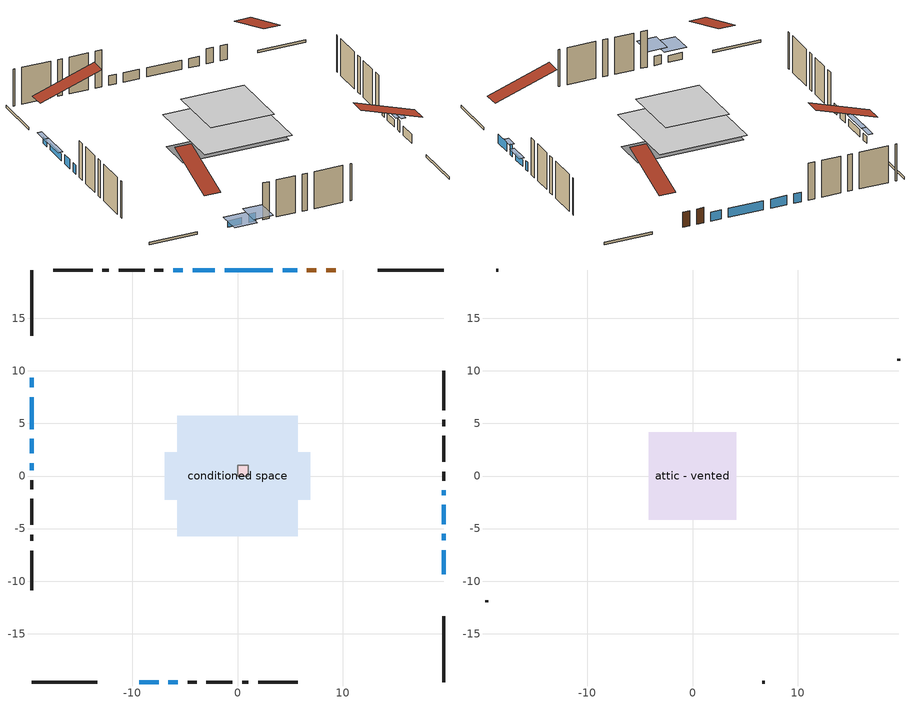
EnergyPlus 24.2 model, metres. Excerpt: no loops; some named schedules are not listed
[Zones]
conditioned space
 floor outside (Floor1 construction): -1.11,-1.11 -1.11,1.11 1.11,1.11 1.11,-1.11 z0
 floor adiabatic (AdiabaticFloorConstruction): -5.74,-5.74 -5.74,5.74 5.74,5.74 5.74,-5.74 z2.44
 floor foundation (Slab1 construction): -6.92,-2.28 -6.92,2.28 6.92,2.28 6.92,-2.28 z0
 wall outside (RimJoist1 construction): 19.58,19.58 13.32,19.58 / -19.58,-19.58 -13.32,-19.58 / -19.58,19.58 -19.58,13.32 / 19.58,-19.58 19.58,-13.32 z0:0.3
 wall outside (AdiabaticWallConstruction 1): 9.34,19.58 8.43,19.58 / 7.5,19.58 6.59,19.58 z0:2.03
 wall outside (AdiabaticWallConstruction): 19.58,-9.34 19.58,-7.05 / 5.66,19.58 4.29,19.58 / 3.36,19.58 -1.21,19.58 / 19.58,-1.83 19.58,-1.37 / -19.58,3.52 -19.58,2.15 / -19.58,1.22 -19.58,0.53 / -2.14,19.58 -4.28,19.58 / -5.2,19.58 -6.13,19.58 / -6.58,-19.58 -5.67,-19.58 z0:1.22; -9.34,-19.58 -7.51,-19.58 / 19.58,-4.59 19.58,-2.76 / -19.58,9.34 -19.58,8.42 / -19.58,7.5 -19.58,4.45 z0:0.92; 19.58,-6.12 19.58,-5.51 z0:1.53
 wall outside (Wall1 construction): -7.06,19.58 -7.9,19.58 / -4.74,-19.58 -3.89,-19.58 / -19.58,-0.4 -19.58,-1.24 / 19.58,-0.44 19.58,0.41 z0:4.88
 wall outside (Wall2 construction): -8.83,19.58 -11.3,19.58 / -2.96,-19.58 -0.49,-19.58 / -19.58,-2.17 -19.58,-4.64 / 19.58,1.33 19.58,3.8 z0:4.88
 wall outside (Wall3 construction): -12.23,19.58 -12.84,19.58 / 0.44,-19.58 1.04,-19.58 / -19.58,-5.57 -19.58,-6.18 / 19.58,4.73 19.58,5.34 z0:4.88
 wall outside (Wall4 construction): -13.77,19.58 -17.52,19.58 / 1.97,-19.58 5.73,-19.58 / -19.58,-7.11 -19.58,-10.86 / 19.58,6.27 19.58,10.02 z0:4.88
 window (WindowConstruction): 19.58,-9.34 19.58,-7.05 z0:1.22
 window (WindowConstruction 7): -9.34,-19.58 -7.51,-19.58 z0:0.91
 window (WindowConstruction 8): 5.66,19.58 4.29,19.58 z0:1.22
 window (WindowConstruction 9): 3.36,19.58 -1.21,19.58 z0:1.22
 window (WindowConstruction 10): 19.58,-6.12 19.58,-5.51 z0:1.52
 window (WindowConstruction 11): 19.58,-4.59 19.58,-2.76 z0:0.91
 window (WindowConstruction 12): -19.58,9.34 -19.58,8.42 z0:0.91
 window (WindowConstruction 13): -19.58,7.5 -19.58,4.45 z0:0.91
 window (WindowConstruction 1): 19.58,-1.83 19.58,-1.37 z0:1.22
 window (WindowConstruction 2): -19.58,3.52 -19.58,2.15 z0:1.22
 window (WindowConstruction 3): -19.58,1.22 -19.58,0.53 z0:1.22
 window (WindowConstruction 4): -2.14,19.58 -4.28,19.58 z0:1.22
 window (WindowConstruction 5): -5.21,19.58 -6.13,19.58 z0:1.22
 window (WindowConstruction 6): -6.58,-19.58 -5.67,-19.58 z0:1.22
 door (Door): 9.34,19.58 8.43,19.58 z0:2.03
 door (Door 1): 7.5,19.58 6.59,19.58 z0:2.03
 ceiling adiabatic (AdiabaticFloorConstruction): 5.74,-5.74 5.74,5.74 -5.74,5.74 -5.74,-5.74 z2.44
furnace airloop ret air zone
 floor adiabatic (AdiabaticConst): 0,0 0,1 1,1 1,0 z0
 wall adiabatic (AdiabaticConst): 0,1 0,0 1,0 1,1 0,1 z0:1
 ceiling adiabatic (AdiabaticConst): 1,0 1,1 0,1 0,0 z1
attic - vented
 floor to conditioned space (Floor2 construction Reversed): -4.14,-4.14 -4.14,4.14 4.14,4.14 4.14,-4.14 z4.88
 wall outside (Wall5 construction): -18.45,19.58 -18.66,19.58 / 6.65,-19.58 6.86,-19.58 / -19.58,-11.79 -19.58,-12 / 19.58,10.95 19.58,11.16 z0:4.88
 roof outside (Roof1 construction): 10.27,19.58,4.88 10.27,11.52,7.57 12.39,11.52,7.57 12.39,19.58,4.88; -10.27,-19.58,4.88 -10.27,-11.52,7.57 -12.39,-11.52,7.57 -12.39,-19.58,4.88; -19.58,10.27,4.88 -11.52,10.27,7.57 -11.52,12.39,7.57 -19.58,12.39,4.88; 19.58,-10.27,4.88 11.52,-10.27,7.57 11.52,-12.39,7.57 19.58,-12.39,4.88
shading: -6.95,-19.58 -9.9,-19.58 -9.9,-22.64 -6.95,-22.64 z1.48; 19.58,-5.08 19.58,-6.55 20.19,-6.55 20.19,-5.08 z1.95; 19.58,-2.33 19.58,-5.01 20.19,-5.01 20.19,-2.33 z1.34; -19.58,7.99 -19.58,9.77 -20.19,9.77 -20.19,7.99 z1.34; -19.58,4.02 -19.58,7.93 -20.19,7.93 -20.19,4.02 z1.34; -4.88,-19.58 -7.37,-19.58 -7.37,-22.64 -4.88,-22.64 z2.01
[Building]
Building 1: Terrain=Suburbs
[Site:Location]
Vancouver Intl AP_BC: Latitude {deg}=49.19; Longitude {deg}=-123.18; Time Zone {hr}=-8; Elevation {m}=4; Keep Site Location Information=Yes
[Site:GroundTemperature:Shallow]
8.06451, 6.96315, 6.87495, 7.3976, 9.49575, 11.5841, 13.3946, 14.5416, 14.639, 13.7062, 11.9418, 9.91751
[Site:WaterMainsTemperature]
Calculation Method=Schedule; Temperature Schedule=mains temperature schedule
[Material] Roughness=Rough; Thermal Absorptance=0.9
Name | Thickness {m} | Conductivity {W/m-K} | Density {kg/m3} | Specific Heat {J/kg-K} | Solar Absorptance | Visible Absorptance
asphalt or fiberglass shingles | 0.00635 | 0.162714 | 1121.4 | 1465.45 | 0.4 | 0.4
ceiling stud and cavity | 0.1397 | 0.0798965 | 65.682 | 1177.47 | 0.7 | 0.7
concrete 4.0 in. | 0.1016 | 1.803125 | 2242.8 | 837.4 | 0.7 | 0.7
door material | 0.04445 | 0.188738 | 512.64 | 1214.23 | 0.7 | 0.7
floor covering | 0.0127 | 0.0433444 | 54.468 | 1339.84 | 0.6 | 0.6
floor rigid ins | 0.051816 | 0.029427 | 32.04 | 1214.23 | 0.7 | 0.7
floor rigid ins 1; wall rigid ins | 0.512978 | 0.029427 | 32.04 | 1214.23 | 0.7 | 0.7
floor stud and cavity | 0.1397 | 0.430721 | 92.3553 | 1139.71 | 0.7 | 0.7
floor stud and cavity 1 | 0.1397 | 1.75129 | 37.0049 | 1207.88 | 0.7 | 0.7
furniture material conditioned space 1 | 0.1524 | 0.115458 | 640.8 | 1214.23 | 0.6 | 0.6
gypsum board | 0.0127 | 0.160291 | 801 | 837.4 | 0.6 | 0.6
osb sheathing 0.5 in. | 0.0127 | 0.115458 | 512.64 | 1214.23 | 0.7 | 0.7
osb sheathing 0.75 in. | 0.01905 | 0.115458 | 512.64 | 1214.23 | 0.7 | 0.7
osb sheathing 2.0 in. | 0.0508 | 0.115458 | 512.64 | 1214.23 | 0.7 | 0.7
rim joist stud and cavity | 0.0508 | 0.0310022 | 125.044 | 1163.47 | 0.6 | 0.6
wall stud and cavity | 0.1397 | 0.105503 | 139.0536 | 1170.24 | 0.7 | 0.7
wall stud and cavity 1 | 0.1397 | 0.101847 | 139.0536 | 1170.24 | 0.7 | 0.7
wall stud and cavity 2 | 0.1397 | 0.090569 | 139.0536 | 1170.24 | 0.7 | 0.7
wall stud and cavity 3 | 0.1397 | 0.10277 | 139.0536 | 1170.24 | 0.7 | 0.7
wall stud and cavity 4 | 0.0889 | 6.1454 | 50.32683 | 1063.81 | 0.6 | 0.6
wall stud and cavity 5 | 0.0889 | 0.380278 | 52.3479 | 1209.89 | 0.7 | 0.7
wall stud and cavity 6 | 0.0889 | 0.391764 | 83.0341 | 1211.67 | 0.7 | 0.7
wood siding | 0.0254 | 0.102417 | 544.68 | 1172.36 | 0.4 | 0.4
wood siding 1 | 0.00254 | 0.102417 | 544.68 | 1172.36 | 0.4 | 0.4
wood siding 2; wood siding 3; wood siding 4 | 0.0254 | 0.102417 | 544.68 | 1172.36 | 0.7 | 0.7
[Material:NoMass]
Adiabatic: Roughness=Rough; Thermal Resistance {m2-K/W}=176.1; Thermal Absorptance=0.9; Solar Absorptance=0.7; Visible Absorptance=0.7
[WindowMaterial:SimpleGlazingSystem]
Name | U-Factor {W/m2-K} | Solar Heat Gain Coefficient
WindowMaterial | 3.28416 | 0.56
WindowMaterial 1 | 3.267689 | 0.46
WindowMaterial 2 | 3.28416 | 0.58
WindowMaterial 3 | 3.28416 | 0.51
WindowMaterial 4 | 3.28699 | 0.61
WindowMaterial 5 | 3.2552 | 0.36
WindowMaterial 6 | 3.28416 | 0.54
WindowMaterial 7 | 3.28927 | 0.66
WindowMaterial 8 | 3.27507 | 0.51
[Construction]
AdiabaticConst: Adiabatic
AdiabaticFloorConstruction: floor stud and cavity 1, floor rigid ins 1, osb sheathing 0.75 in., floor covering
AdiabaticWallConstruction: wood siding 3, wall rigid ins, wall stud and cavity 5, gypsum board
AdiabaticWallConstruction 1: wood siding 4, wall rigid ins, wall stud and cavity 5, gypsum board
Door; Door 1: door material
Floor1 construction: floor stud and cavity, floor rigid ins, osb sheathing 0.75 in., floor covering
Floor2 construction Reversed: gypsum board, ceiling stud and cavity
furniture construction conditioned space 1: furniture material conditioned space 1
PartitionWallConstruction: gypsum board, wall stud and cavity 6, gypsum board
RimJoist1 construction: wood siding 2, osb sheathing 2.0 in., rim joist stud and cavity
Roof1 construction: asphalt or fiberglass shingles
Slab1 construction: concrete 4.0 in.
Wall1 construction: wood siding, osb sheathing 0.5 in., wall stud and cavity, gypsum board
Wall2 construction: wood siding, osb sheathing 0.5 in., wall stud and cavity 1, gypsum board
Wall3 construction: wood siding, osb sheathing 0.5 in., wall stud and cavity 2, gypsum board
Wall4 construction: wood siding, osb sheathing 0.5 in., wall stud and cavity 3, gypsum board
Wall5 construction: wood siding 1, wall stud and cavity 4
WindowConstruction; WindowConstruction 13: WindowMaterial
WindowConstruction 1; WindowConstruction 11: WindowMaterial 1
WindowConstruction 10: WindowMaterial 8
WindowConstruction 12; WindowConstruction 3: WindowMaterial 3
WindowConstruction 2; WindowConstruction 7; WindowConstruction 8: WindowMaterial 2
WindowConstruction 4: WindowMaterial 4
WindowConstruction 5: WindowMaterial 5
WindowConstruction 6: WindowMaterial 6
WindowConstruction 9: WindowMaterial 7
[Zone] Multiplier=1
Name | Volume {m3} | Part of Total Floor Area
attic - vented | 29.9195 | Yes
conditioned space | 336.4 | Yes
furnace airloop ret air zone | 1 | No
[Space]
Name | Zone | Volume {m3} | Space Type
attic - vented 1 | attic - vented | 29.9195
conditioned space 1 | conditioned space | 336.4
furnace airloop ret air space | furnace airloop ret air zone |  | Plenum Space Type
[OtherEquipment] Design Level Calculation Method=EquipmentLevel
Name | Fuel Type | Zone or ZoneList or Space or SpaceList | Schedule | Design Level {W} | Fraction Latent | Fraction Radiant | Fraction Lost
furnace airloop_0 RetCondToDZ; furnace airloop_0 SupCondToDZ; furnace airloop_0 SupSensLkToDZ | None | attic - vented 1 | Always On Discrete | 0 | 0 | 0 | 0
furnace airloop_0 SupLatLkToDZ | None | attic - vented 1 | Always On Discrete | 0 | 1 | 0 | 0
clothes dryer 1 | Electricity | conditioned space 1 | clothes dryer schedule | 0 | 0.015 | 0.081 | 0.85
cooking range 1 | Electricity | conditioned space 1 | cooking range schedule | 0 | 0.08 | 0.432 | 0.2
furnace airloop_0 SupCondToLv; furnace airloop_0 SupSensLkToCond; mech vent house fan sensible load | None | conditioned space 1 | Always On Discrete | 0 | 0 | 0 | 0
furnace airloop_0 SupLatLkToCond; mech vent house fan latent load | None | conditioned space 1 | Always On Discrete | 0 | 1 | 0 | 0
general water use latent | None | conditioned space 1 | general water use schedule | 62.594 | 1 | 0 | 0
general water use sensible | None | conditioned space 1 | general water use schedule | -61.6891 | 0 | 0.6 | 0
water heater energy adjustment1 | NaturalGas | conditioned space 1 | Always On Discrete | 0.01 | 0 | 0 | 1
furnace airloop_0 RetCondToRP; furnace airloop_0 RetSensLkToRP | None | furnace airloop ret air space | Always On Discrete | 0 | 0 | 0 | 0
furnace airloop_0 RetLatLkToRP | None | furnace airloop ret air space | Always On Discrete | 0 | 1 | 0 | 0
[ZoneInfiltration:DesignFlowRate] Schedule=Always On Discrete; Design Flow Rate Calculation Method=Flow/Zone; Design Flow Rate {m3/s}=0
Name | Zone or ZoneList or Space or SpaceList
attic_vented 1 duct leakage imbalance infil flow | attic - vented 1
infil flow; natural vent flow; whole house fan flow | conditioned space 1
[ZoneInfiltration:EffectiveLeakageArea]
infil attic - vented 1: Zone or Space=attic - vented 1; Schedule=Always On Discrete; Effective Air Leakage Area {cm2}=2836.97; Stack Coefficient=0.000526062; Wind Coefficient=1.54967e-05
[ZoneMixing] Schedule=Always On Continuous; Design Flow Rate Calculation Method=Flow/Zone; Design Flow Rate {m3/s}=0
Name | Zone or Space | Source Zone or Space
furnace airloop_0 ZoneMixCondToDZ mix; whole house fan mix | attic - vented | conditioned space
furnace airloop_0 ZoneMixDZToCond mix | conditioned space | attic - vented
[SurfaceProperty:ExposedFoundationPerimeter]
Slab1: Exposed Perimeter Calculation Method=TotalExposedPerimeter; Total Exposed Perimeter {m}=36.78
[InternalMass] Zone or ZoneList=conditioned space; Space or SpaceList=conditioned space 1
Name | Construction | Surface Area {m2}
furniture mass conditioned space 1 | furniture construction conditioned space 1 | 79.804
partition wall mass | PartitionWallConstruction | 199.51
[Lights]
interior lighting: Zone or ZoneList or Space or SpaceList=conditioned space 1; Schedule=interior lighting schedule; Design Level Calculation Method=LightingLevel; Lighting Level {W}=343.2; Return Air Fraction=0; Fraction Radiant=0.6; Fraction Visible=0.2; Fraction Replaceable=1
[People]
occupants: Zone or ZoneList or Space or SpaceList=conditioned space 1; Number of People Schedule=occupants schedule; Number of People Calculation Method=People; Number of People=3; Fraction Radiant=0.314171; Sensible Heat Fraction=0.56303; Activity Level Schedule=occupants activity schedule; Carbon Dioxide Generation Rate {m3/s-W}=0; Enable ASHRAE 55 Comfort Warnings=No; Mean Radiant Temperature Calculation Type=EnclosureAveraged
[ElectricEquipment] Zone or ZoneList or Space or SpaceList=conditioned space 1; Design Level Calculation Method=EquipmentLevel
Name | Schedule | Design Level {W} | Fraction Latent | Fraction Radiant | Fraction Lost
clothes dryer | clothes dryer schedule | 140.772 | 0.015 | 0.081 | 0.85
clothes washer | clothes washer schedule | 32.1985 | 0.03 | 0.162 | 0.7
cooking range | cooking range schedule | 215.147 | 0.08 | 0.432 | 0.2
dishwasher | dishwasher schedule | 66.8632 | 0.3 | 0.18 | 0.4
fridge | fridge schedule | 72.9452 | 0 | 0.6 | 0
mech vent house fan | mech vent house fan schedule | 0 | 0 | 0 | 1
mech vent house fan cfis | mech vent house fan cfis schedule | 0 | 0 | 0 | 0
misc plug loads | misc plug loads schedule | 494.7 | 0.045 | 0.513 | 0.1
whole house fan | Always On Discrete | 0 | 0 | 0 | 1
[SpaceList]
Plenum Space Type: furnace airloop ret air space
[AvailabilityManager:Scheduled]
furnace airloop Availability Manager: Schedule=Always On Discrete
[AirLoopHVAC:ReturnPlenum]
Air Loop HVAC Return Plenum 1: Zone=furnace airloop ret air zone
[Foundation:Kiva]
Foundation Kiva 1: Initial Indoor Air Temperature {C}=18; Wall Height Above Grade {m}=0.1016; Wall Depth Below Slab {m}=0.2032
[Foundation:Kiva:Settings]
Soil Conductivity {W/m-K}=0.849921; Soil Density {kg/m3}=1842.3; Soil Specific Heat {J/kg-K}=418.7; Ground Solar Absorptivity=0.9; Ground Thermal Absorptivity=0.9; Ground Surface Roughness {m}=0.03; Far-Field Width {m}=40; Deep-Ground Boundary Condition=ZeroFlux; Deep-Ground Depth {m}=40; Minimum Cell Dimension {m}=0.2; Maximum Cell Growth Coefficient=3; Simulation Timestep=Timestep
[Exterior:Lights]
exterior lighting: Schedule=exterior lighting schedule; Design Level {W}=75.6
[EnergyManagementSystem:GlobalVariable]
furnace_airloop_0_DuctImbalLkExhFanEquivCond
furnace_airloop_0_DuctImbalLkExhFanEquivDZ
furnace_airloop_0_DuctImbalLkSupFanEquivCond
furnace_airloop_0_DuctImbalLkSupFanEquivDZ
furnace_airloop_0_DZ_T
furnace_airloop_0_DZ_W
furnace_airloop_0_RetCondToDZ
furnace_airloop_0_RetCondToRP
furnace_airloop_0_RetLatLkToRP
furnace_airloop_0_RetSensLkToRP
furnace_airloop_0_SupCondToDZ
furnace_airloop_0_SupCondToLv
furnace_airloop_0_SupLatLkToCond
furnace_airloop_0_SupLatLkToDZ
furnace_airloop_0_SupSensLkToCond
furnace_airloop_0_SupSensLkToDZ
furnace_airloop_0_ZoneMixCondToDZ
furnace_airloop_0_ZoneMixDZToCond
furnace_airloop_AH_MFR
furnace_airloop_AH_Tout
furnace_airloop_AH_VFR
furnace_airloop_AH_Wout
furnace_airloop_Fan_RTF
furnace_airloop_RA_T
furnace_airloop_Ra_W
infil_program_Qfan
infil_program_Qinf
natural_vent_program_Qnv
natural_vent_program_Qwhf
[EnergyManagementSystem:Sensor]
Name | Output:Variable or Output:Meter Index Key | Output:Variable or Output:Meter
airflow_gain | infil flow | Infiltration Sensible Heat Gain Energy
airflow_gain_1 | natural vent flow | Infiltration Sensible Heat Gain Energy
airflow_gain_2 | whole house fan flow | Infiltration Sensible Heat Gain Energy
airflow_loss | infil flow | Infiltration Sensible Heat Loss Energy
airflow_loss_1 | natural vent flow | Infiltration Sensible Heat Loss Energy
airflow_loss_2 | whole house fan flow | Infiltration Sensible Heat Loss Energy
clg_load_cond |  | Cooling:EnergyTransfer:Zone:CONDITIONED SPACE
clg_load_duct |  | Cooling:EnergyTransfer:Zone:FURNACE AIRLOOP RET AIR ZONE
clg_sp_s; clg_sp_s_1 | cooling setpoint | Schedule Value
clothes_dryer_exhaust_0_sch_s | clothes dryer exhaust 0 schedule | Schedule Value
cool_season | cooling season schedule | Schedule Value
ducts_conv | furnace airloop_0 RetCondToRP | Other Equipment Convective Heating Energy
ducts_conv_1 | furnace airloop_0 RetLatLkToRP | Other Equipment Convective Heating Energy
ducts_conv_2 | furnace airloop_0 RetSensLkToRP | Other Equipment Convective Heating Energy
ducts_conv_3 | furnace airloop_0 SupCondToLv | Other Equipment Convective Heating Energy
ducts_conv_4 | furnace airloop_0 SupLatLkToCond | Other Equipment Convective Heating Energy
ducts_conv_5 | furnace airloop_0 SupSensLkToCond | Other Equipment Convective Heating Energy
ducts_rad | furnace airloop_0 RetCondToRP | Other Equipment Radiant Heating Energy
ducts_rad_1 | furnace airloop_0 RetLatLkToRP | Other Equipment Radiant Heating Energy
ducts_rad_2 | furnace airloop_0 RetSensLkToRP | Other Equipment Radiant Heating Energy
ducts_rad_3 | furnace airloop_0 SupCondToLv | Other Equipment Radiant Heating Energy
ducts_rad_4 | furnace airloop_0 SupLatLkToCond | Other Equipment Radiant Heating Energy
ducts_rad_5 | furnace airloop_0 SupSensLkToCond | Other Equipment Radiant Heating Energy
furnace_airloop_0_DZ_T_s | attic - vented | Zone Air Temperature
furnace_airloop_0_DZ_W_s | attic - vented | Zone Mean Air Humidity Ratio
furnace_airloop_AH_MFR_s | Node 5 | System Node Mass Flow Rate
furnace_airloop_AH_Tout_s | Node 5 | System Node Temperature
furnace_airloop_AH_VFR_s | Node 5 | System Node Current Density Volume Flow Rate
furnace_airloop_AH_Wout_s | Node 5 | System Node Humidity Ratio
furnace_airloop_RA_T_s | Node 8 | System Node Temperature
furnace_airloop_Ra_W_s | Node 8 | System Node Humidity Ratio
htg_load_cond |  | Heating:EnergyTransfer:Zone:CONDITIONED SPACE
htg_load_duct |  | Heating:EnergyTransfer:Zone:FURNACE AIRLOOP RET AIR ZONE
htg_sp_s; htg_sp_s_1 | heating setpoint | Schedule Value
ig_ee_conv | clothes dryer | Electric Equipment Convective Heating Energy
ig_ee_conv_2 | cooking range | Electric Equipment Convective Heating Energy
ig_ee_conv_4 | fridge | Electric Equipment Convective Heating Energy
ig_ee_conv_5 | misc plug loads | Electric Equipment Convective Heating Energy
ig_ee_conv_6 | whole house fan | Electric Equipment Convective Heating Energy
ig_ee_rad | clothes dryer | Electric Equipment Radiant Heating Energy
ig_ee_rad_2 | cooking range | Electric Equipment Radiant Heating Energy
ig_ee_rad_4 | fridge | Electric Equipment Radiant Heating Energy
ig_ee_rad_5 | misc plug loads | Electric Equipment Radiant Heating Energy
ig_ee_rad_6 | whole house fan | Electric Equipment Radiant Heating Energy
ig_lgt_conv | interior lighting | Lights Convective Heating Energy
ig_lgt_rad | interior lighting | Lights Radiant Heating Energy
ig_lgt_vis | interior lighting | Lights Visible Radiation Heating Energy
ig_oe_conv | clothes dryer 1 | Other Equipment Convective Heating Energy
ig_oe_conv_1 | cooking range 1 | Other Equipment Convective Heating Energy
ig_oe_conv_2 | general water use latent | Other Equipment Convective Heating Energy
ig_oe_conv_3 | general water use sensible | Other Equipment Convective Heating Energy
ig_oe_conv_4 | water heater energy adjustment1 | Other Equipment Convective Heating Energy
ig_oe_rad | clothes dryer 1 | Other Equipment Radiant Heating Energy
ig_oe_rad_1 | cooking range 1 | Other Equipment Radiant Heating Energy
ig_oe_rad_2 | general water use latent | Other Equipment Radiant Heating Energy
ig_oe_rad_3 | general water use sensible | Other Equipment Radiant Heating Energy
ig_oe_rad_4 | water heater energy adjustment1 | Other Equipment Radiant Heating Energy
ig_ppl_conv | occupants | People Convective Heating Energy
ig_ppl_rad | occupants | People Radiant Heating Energy
im_conv | furniture mass conditioned space 1 | Surface Inside Face Convection Heat Gain Energy
im_conv_1 | partition wall mass | Surface Inside Face Convection Heat Gain Energy
im_ig | furniture mass conditioned space 1 | Surface Inside Face Internal Gains Radiation Heat Gain Energy
im_ig_1 | partition wall mass | Surface Inside Face Internal Gains Radiation Heat Gain Energy
im_lgt | furniture mass conditioned space 1 | Surface Inside Face Lights Radiation Heat Gain Energy
im_lgt_1 | partition wall mass | Surface Inside Face Lights Radiation Heat Gain Energy
im_sol | furniture mass conditioned space 1 | Surface Inside Face Solar Radiation Heat Gain Energy
im_sol_1 | partition wall mass | Surface Inside Face Solar Radiation Heat Gain Energy
im_surf | furniture mass conditioned space 1 | Surface Inside Face Net Surface Thermal Radiation Heat Gain Energy
im_surf_1 | partition wall mass | Surface Inside Face Net Surface Thermal Radiation Heat Gain Energy
mv_conv | mech vent house fan | Electric Equipment Convective Heating Energy
mv_conv_1 | mech vent house fan cfis | Electric Equipment Convective Heating Energy
mv_conv_2 | mech vent house fan latent load | Other Equipment Convective Heating Energy
mv_conv_3 | mech vent house fan sensible load | Other Equipment Convective Heating Energy
mv_rad | mech vent house fan | Electric Equipment Radiant Heating Energy
mv_rad_1 | mech vent house fan cfis | Electric Equipment Radiant Heating Energy
mv_rad_2 | mech vent house fan latent load | Other Equipment Radiant Heating Energy
mv_rad_3 | mech vent house fan sensible load | Other Equipment Radiant Heating Energy
natural_vent_s | natural vent schedule | Schedule Value
out_pb_s |  | Site Outdoor Air Barometric Pressure
out_wt_s |  | Site Outdoor Air Humidity Ratio
site_vw_s |  | Site Wind Speed
ss_back_out | Window1 | Surface Window Shortwave from Zone Back Out Window Heat Transfer Rate
ss_back_out_1 | Window10 | Surface Window Shortwave from Zone Back Out Window Heat Transfer Rate
ss_back_out_10 | Window5 | Surface Window Shortwave from Zone Back Out Window Heat Transfer Rate
ss_back_out_11 | Window6 | Surface Window Shortwave from Zone Back Out Window Heat Transfer Rate
ss_back_out_12 | Window7 | Surface Window Shortwave from Zone Back Out Window Heat Transfer Rate
ss_back_out_13 | Window9 | Surface Window Shortwave from Zone Back Out Window Heat Transfer Rate
ss_back_out_2 | Window11 | Surface Window Shortwave from Zone Back Out Window Heat Transfer Rate
ss_back_out_3 | Window12 | Surface Window Shortwave from Zone Back Out Window Heat Transfer Rate
ss_back_out_4 | Window13 | Surface Window Shortwave from Zone Back Out Window Heat Transfer Rate
ss_back_out_5 | Window14 | Surface Window Shortwave from Zone Back Out Window Heat Transfer Rate
ss_back_out_6 | Window17 | Surface Window Shortwave from Zone Back Out Window Heat Transfer Rate
ss_back_out_7 | Window18 | Surface Window Shortwave from Zone Back Out Window Heat Transfer Rate
ss_back_out_8 | Window3 | Surface Window Shortwave from Zone Back Out Window Heat Transfer Rate
ss_back_out_9 | Window4 | Surface Window Shortwave from Zone Back Out Window Heat Transfer Rate
ss_conv | Door1 | Surface Inside Face Convection Heat Gain Energy
ss_conv_1 | Door2 | Surface Inside Face Convection Heat Gain Energy
ss_conv_10 | Window3 | Surface Inside Face Convection Heat Gain Energy
ss_conv_11 | Window4 | Surface Inside Face Convection Heat Gain Energy
ss_conv_12 | Window5 | Surface Inside Face Convection Heat Gain Energy
ss_conv_13 | Window6 | Surface Inside Face Convection Heat Gain Energy
ss_conv_14 | Window7 | Surface Inside Face Convection Heat Gain Energy
ss_conv_15 | Window9 | Surface Inside Face Convection Heat Gain Energy
ss_conv_2 | Window1 | Surface Inside Face Convection Heat Gain Energy
ss_conv_3 | Window10 | Surface Inside Face Convection Heat Gain Energy
ss_conv_4 | Window11 | Surface Inside Face Convection Heat Gain Energy
ss_conv_5 | Window12 | Surface Inside Face Convection Heat Gain Energy
ss_conv_6 | Window13 | Surface Inside Face Convection Heat Gain Energy
ss_conv_7 | Window14 | Surface Inside Face Convection Heat Gain Energy
ss_conv_8 | Window17 | Surface Inside Face Convection Heat Gain Energy
ss_conv_9 | Window18 | Surface Inside Face Convection Heat Gain Energy
ss_ig | Door1 | Surface Inside Face Internal Gains Radiation Heat Gain Energy
ss_ig_1 | Door2 | Surface Inside Face Internal Gains Radiation Heat Gain Energy
